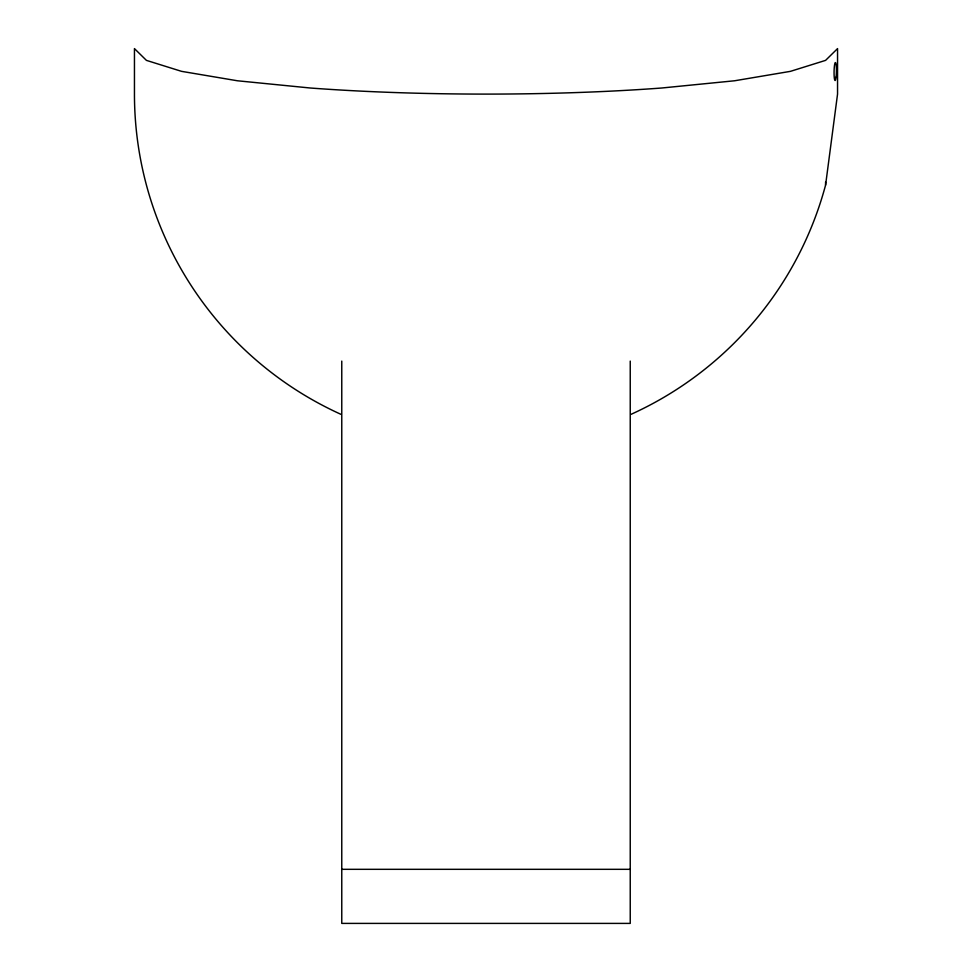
<?xml version="1.0" encoding="UTF-8"?>
<svg xmlns="http://www.w3.org/2000/svg" width="972" height="972" viewBox="0 0 972 972"><rect width="100%" height="100%" fill="white"/><g stroke="black" fill="none" stroke-linecap="round" stroke-linejoin="round"><path stroke-width="1.46" d="M630.974 414.364A351.548 351.548 0 0 0 825.58 185.081L837.548 94.09L837.548 48.6L825.58 60.373L790.455 71.345L734.589 80.773L661.774 88.002A354.087 46.219 0 0 1 310.226 88.002L237.411 80.773L181.545 71.345L146.42 60.373L134.452 48.6L134.452 94.09A351.548 351.548 0 0 0 341.026 414.364M341.767 869.32L630.233 869.32M825.58 181.983L825.58 185.081M630.233 361.098L630.233 923.4L341.767 923.4L341.767 361.098M836.078 77.116A9.015 1.179 -89 0 0 835.568 62.621A9.015 1.179 -89 0 0 834.098 74.88A9.015 1.179 -89 0 0 836.078 77.116"/></g></svg>
